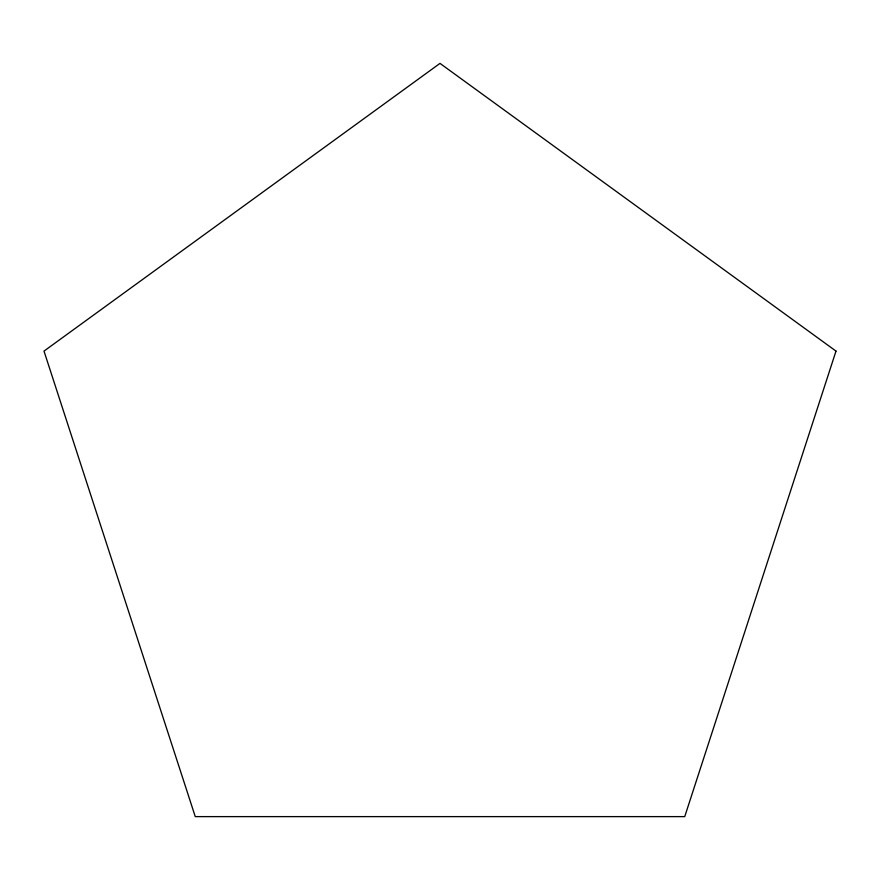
<?xml version="1.0" encoding="UTF-8"?>
<svg xmlns="http://www.w3.org/2000/svg" width="880" height="880" viewBox="0 0 880 880"><rect width="100%" height="100%" fill="white"/><g stroke="black" fill="none" stroke-linecap="round" stroke-linejoin="round"><path stroke-width="1.32" d="M836 351.098L684.739 816.618L195.261 816.618L44 351.098L440 63.382L836 351.098"/></g></svg>
